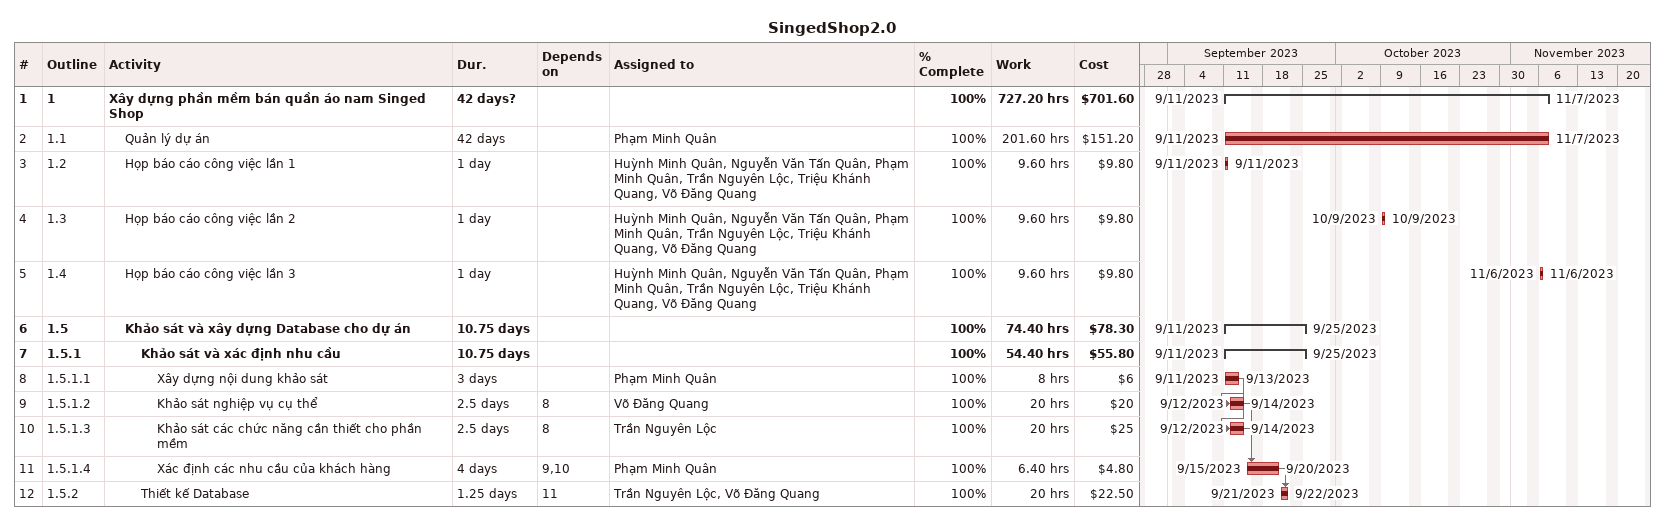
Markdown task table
SingedShop2.0

| ID | WBS | Task | Duration | Start | Finish | Predecessors | Resources | % complete | Work (h) | Cost ($) |
|---|---|---|---|---|---|---|---|---|---|---|
| 1 | 1 | **Xây dựng phần mềm bán quần áo nam Singed Shop** | 42d? | 2023-09-11 | 2023-11-07 |  |  | 100 | 727.20 | 701.60 |
| 2 | 1.1 | Quản lý dự án | 42d | 2023-09-11 | 2023-11-07 |  | Phạm Minh Quân | 100 | 201.60 | 151.20 |
| 3 | 1.2 | Họp báo cáo công việc lần 1 | 1d | 2023-09-11 | 2023-09-11 |  | Huỳnh Minh Quân, Nguyễn Văn Tấn Quân, Phạm Minh Quân, Trần Nguyên Lộc, Triệu Khánh Quang, Võ Đăng Quang | 100 | 9.60 | 9.80 |
| 4 | 1.3 | Họp báo cáo công việc lần 2 | 1d | 2023-10-09 | 2023-10-09 |  | Huỳnh Minh Quân, Nguyễn Văn Tấn Quân, Phạm Minh Quân, Trần Nguyên Lộc, Triệu Khánh Quang, Võ Đăng Quang | 100 | 9.60 | 9.80 |
| 5 | 1.4 | Họp báo cáo công việc lần 3 | 1d | 2023-11-06 | 2023-11-06 |  | Huỳnh Minh Quân, Nguyễn Văn Tấn Quân, Phạm Minh Quân, Trần Nguyên Lộc, Triệu Khánh Quang, Võ Đăng Quang | 100 | 9.60 | 9.80 |
| 6 | 1.5 | **Khảo sát và xây dựng Database cho dự án** | 10.75d | 2023-09-11 | 2023-09-25 |  |  | 100 | 74.40 | 78.30 |
| 7 | 1.5.1 | **Khảo sát và xác định nhu cầu** | 10.75d | 2023-09-11 | 2023-09-25 |  |  | 100 | 54.40 | 55.80 |
| 8 | 1.5.1.1 | Xây dựng nội dung khảo sát | 3d | 2023-09-11 | 2023-09-13 |  | Phạm Minh Quân | 100 | 8 | 6 |
| 9 | 1.5.1.2 | Khảo sát nghiệp vụ cụ thể | 2.5d | 2023-09-12 | 2023-09-14 | 8 | Võ Đăng Quang | 100 | 20 | 20 |
| 10 | 1.5.1.3 | Khảo sát các chức năng cần thiết cho phần mềm | 2.5d | 2023-09-12 | 2023-09-14 | 8 | Trần Nguyên Lộc | 100 | 20 | 25 |
| 11 | 1.5.1.4 | Xác định các nhu cầu của khách hàng | 4d | 2023-09-15 | 2023-09-20 | 9, 10 | Phạm Minh Quân | 100 | 6.40 | 4.80 |
| 12 | 1.5.2 | Thiết kế Database | 1.25d | 2023-09-21 | 2023-09-22 | 11 | Trần Nguyên Lộc, Võ Đăng Quang | 100 | 20 | 22.50 |
